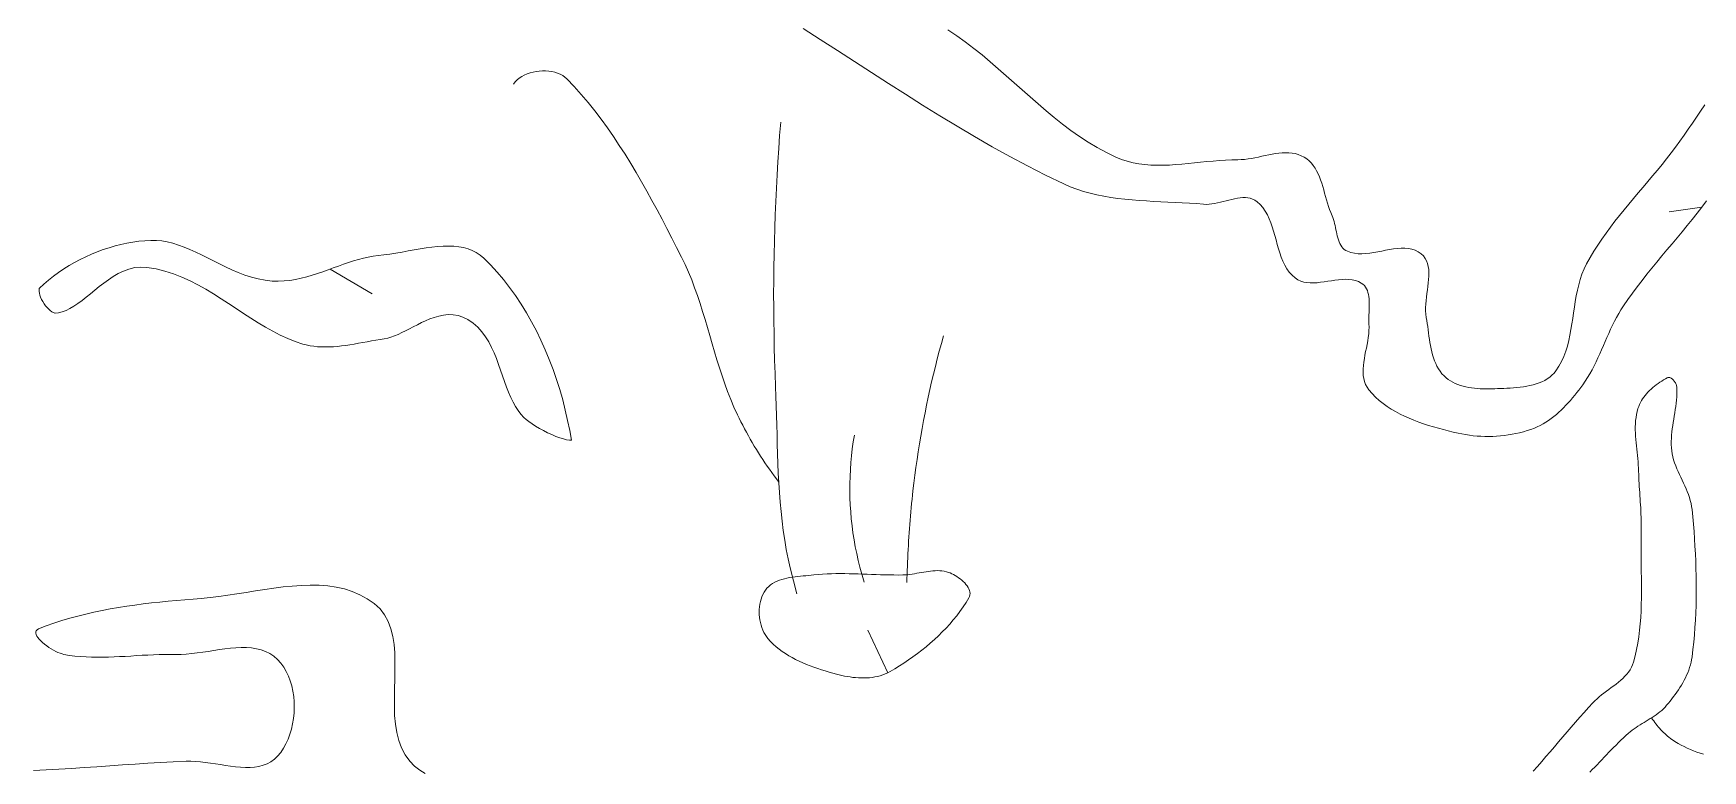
# Model space of a CAD drawing. Header units: inches. Extents: x -12 to 23, y -13.2 to 21.7.
# Drawn here: x -8.6 to -3.05, y -7.63 to -5.18 of the extents above; entities that cross this region are included whole.
import ezdxf

# ---------------------------------------------------------------- set-up
doc = ezdxf.new("R2010")
doc.units = ezdxf.units.IN
doc.header["$MEASUREMENT"] = 0
doc.layers.get('0').update_dxf_attribs({"lineweight": 0})

msp = doc.modelspace()

# ---------------------------------------------------------------- linework, layer by layer
at = {"color": 7, "linetype": 'Continuous', "lineweight": 0}
for p, q in [((-6.9764, -5.3203), (-6.9844, -5.3256)), ((-6.9678, -5.3156), (-6.9764, -5.3203)), ((-6.9585, -5.3116), (-6.9678, -5.3156)), ((-6.9488, -5.3082), (-6.9585, -5.3116)), ((-6.9388, -5.3055), (-6.9488, -5.3082)), ((-6.9285, -5.3035), (-6.9388, -5.3055)), ((-6.918, -5.3022), (-6.9285, -5.3035)), ((-6.9074, -5.3015), (-6.918, -5.3022)), ((-6.8969, -5.3016), (-6.9074, -5.3015)), ((-6.8865, -5.3023), (-6.8969, -5.3016)), ((-6.8764, -5.3038), (-6.8865, -5.3023)), ((-6.8665, -5.306), (-6.8764, -5.3038)), ((-6.8571, -5.309), (-6.8665, -5.306)), ((-6.8483, -5.3127), (-6.8571, -5.309)), ((-6.8401, -5.3171), (-6.8483, -5.3127)), ((-6.8326, -5.3223), (-6.8401, -5.3171)), ((-6.8259, -5.3283), (-6.8326, -5.3223)), ((-6.998, -5.3381), (-7.0034, -5.3452)), ((-6.9917, -5.3315), (-6.998, -5.3381)), ((-6.9844, -5.3256), (-6.9917, -5.3315)), ((-6.8018, -5.3539), (-6.8259, -5.3283)), ((-6.7784, -5.3802), (-6.8018, -5.3539)), ((-6.7558, -5.407), (-6.7784, -5.3802)), ((-6.7338, -5.4344), (-6.7558, -5.407)), ((-6.7125, -5.4624), (-6.7338, -5.4344)), ((-6.6918, -5.4908), (-6.7125, -5.4624)), ((-6.6716, -5.5198), (-6.6918, -5.4908)), ((-6.1159, -5.472), (-6.1193, -5.5159)), ((-6.652, -5.5491), (-6.6716, -5.5198)), ((-6.1193, -5.5159), (-6.1224, -5.5597)), ((-6.6329, -5.5788), (-6.652, -5.5491)), ((-6.6143, -5.6089), (-6.6329, -5.5788)), ((-6.1224, -5.5597), (-6.1253, -5.6036)), ((-6.5961, -5.6393), (-6.6143, -5.6089)), ((-6.5782, -5.6699), (-6.5961, -5.6393)), ((-6.1279, -5.6475), (-6.1302, -5.6915)), ((-6.1253, -5.6036), (-6.1279, -5.6475)), ((-6.5608, -5.7008), (-6.5782, -5.6699)), ((-6.5436, -5.7318), (-6.5608, -5.7008)), ((-6.1302, -5.6915), (-6.1323, -5.7354)), ((-6.5268, -5.7631), (-6.5436, -5.7318)), ((-6.5102, -5.7944), (-6.5268, -5.7631)), ((-6.1323, -5.7354), (-6.1341, -5.7794)), ((-6.4938, -5.8258), (-6.5102, -5.7944)), ((-6.1356, -5.8234), (-6.1368, -5.8673)), ((-6.1341, -5.7794), (-6.1356, -5.8234)), ((-6.4776, -5.8572), (-6.4938, -5.8258)), ((-6.4615, -5.8887), (-6.4776, -5.8572)), ((-6.1368, -5.8673), (-6.1378, -5.9113)), ((-6.4455, -5.9201), (-6.4615, -5.8887)), ((-6.4334, -5.945), (-6.4455, -5.9201)), ((-6.1378, -5.9113), (-6.1385, -5.9553)), ((-6.4221, -5.9704), (-6.4334, -5.945)), ((-6.4116, -5.996), (-6.4221, -5.9704)), ((-6.1385, -5.9553), (-6.139, -5.9993)), ((-6.4017, -6.022), (-6.4116, -5.996)), ((-6.3924, -6.0482), (-6.4017, -6.022)), ((-6.139, -5.9993), (-6.1392, -6.0433)), ((-6.1392, -6.0433), (-6.1391, -6.0873)), ((-6.3835, -6.0746), (-6.3924, -6.0482)), ((-6.3751, -6.1011), (-6.3835, -6.0746)), ((-6.1391, -6.0873), (-6.1387, -6.1313)), ((-6.3669, -6.1278), (-6.3751, -6.1011)), ((-6.359, -6.1546), (-6.3669, -6.1278)), ((-6.3512, -6.1814), (-6.359, -6.1546)), ((-6.1387, -6.1313), (-6.138, -6.1753)), ((-6.3434, -6.2083), (-6.3512, -6.1814)), ((-6.3355, -6.2351), (-6.3434, -6.2083)), ((-6.138, -6.1753), (-6.1371, -6.2193)), ((-5.5888, -6.2328), (-5.5819, -6.2074)), ((-5.5819, -6.2074), (-5.5749, -6.1821)), ((-6.3275, -6.2618), (-6.3355, -6.2351)), ((-6.3192, -6.2885), (-6.3275, -6.2618)), ((-6.1371, -6.2193), (-6.1359, -6.2633)), ((-6.1359, -6.2633), (-6.1345, -6.3072)), ((-5.6019, -6.2837), (-5.5955, -6.2582)), ((-5.5955, -6.2582), (-5.5888, -6.2328)), ((-6.3107, -6.315), (-6.3192, -6.2885)), ((-6.3017, -6.3413), (-6.3107, -6.315)), ((-6.1345, -6.3072), (-6.1328, -6.3512)), ((-5.6142, -6.3349), (-5.6082, -6.3093)), ((-5.6082, -6.3093), (-5.6019, -6.2837)), ((-6.2921, -6.3675), (-6.3017, -6.3413)), ((-6.282, -6.3933), (-6.2921, -6.3675)), ((-6.1328, -6.3512), (-6.1315, -6.3828)), ((-5.6256, -6.3863), (-5.62, -6.3605)), ((-5.62, -6.3605), (-5.6142, -6.3349)), ((-6.2712, -6.4189), (-6.282, -6.3933)), ((-6.2596, -6.4441), (-6.2712, -6.4189)), ((-6.1315, -6.3828), (-6.1305, -6.4146)), ((-6.1305, -6.4146), (-6.1296, -6.4465)), ((-5.6362, -6.4378), (-5.631, -6.412)), ((-5.631, -6.412), (-5.6256, -6.3863)), ((-6.2538, -6.4559), (-6.2596, -6.4441)), ((-6.248, -6.4677), (-6.2538, -6.4559)), ((-6.242, -6.4793), (-6.248, -6.4677)), ((-6.2359, -6.491), (-6.242, -6.4793)), ((-6.1296, -6.4465), (-6.1288, -6.4785)), ((-6.1288, -6.4785), (-6.128, -6.5105)), ((-5.646, -6.4896), (-5.6412, -6.4637)), ((-5.6412, -6.4637), (-5.6362, -6.4378)), ((-6.2296, -6.5025), (-6.2359, -6.491)), ((-6.2233, -6.514), (-6.2296, -6.5025)), ((-6.2168, -6.5255), (-6.2233, -6.514)), ((-6.2102, -6.5369), (-6.2168, -6.5255)), ((-6.2035, -6.5482), (-6.2102, -6.5369)), ((-6.128, -6.5105), (-6.1271, -6.5425)), ((-6.1271, -6.5425), (-6.1262, -6.5746)), ((-5.8778, -6.5574), (-5.8745, -6.5345)), ((-5.8745, -6.5345), (-5.8707, -6.5118)), ((-5.659, -6.5674), (-5.6548, -6.5414)), ((-5.6548, -6.5414), (-5.6505, -6.5155)), ((-5.6505, -6.5155), (-5.646, -6.4896)), ((-6.1967, -6.5594), (-6.2035, -6.5482)), ((-6.1897, -6.5706), (-6.1967, -6.5594)), ((-6.1827, -6.5818), (-6.1897, -6.5706)), ((-6.1755, -6.5928), (-6.1827, -6.5818)), ((-6.1682, -6.6038), (-6.1755, -6.5928)), ((-6.1262, -6.5746), (-6.125, -6.6067)), ((-5.8827, -6.6035), (-5.8805, -6.5804)), ((-5.8805, -6.5804), (-5.8778, -6.5574)), ((-5.6665, -6.6195), (-5.6629, -6.5934)), ((-5.6629, -6.5934), (-5.659, -6.5674)), ((-6.1608, -6.6147), (-6.1682, -6.6038)), ((-6.1533, -6.6255), (-6.1608, -6.6147)), ((-6.1457, -6.6363), (-6.1533, -6.6255)), ((-6.1379, -6.6469), (-6.1457, -6.6363)), ((-6.1301, -6.6575), (-6.1379, -6.6469)), ((-6.125, -6.6067), (-6.1237, -6.6387)), ((-6.1237, -6.6387), (-6.122, -6.6707)), ((-5.8861, -6.6734), (-5.8855, -6.65)), ((-5.8855, -6.65), (-5.8844, -6.6267)), ((-5.8844, -6.6267), (-5.8827, -6.6035)), ((-5.6733, -6.6716), (-5.67, -6.6455)), ((-5.67, -6.6455), (-5.6665, -6.6195)), ((-6.1222, -6.668), (-6.1301, -6.6575)), ((-6.122, -6.6707), (-6.12, -6.7026)), ((-6.12, -6.7026), (-6.1176, -6.7345)), ((-5.8862, -6.6967), (-5.8861, -6.6734)), ((-5.8857, -6.7201), (-5.8862, -6.6967)), ((-5.6778, -6.7116), (-5.6763, -6.6977)), ((-5.6763, -6.6977), (-5.6733, -6.6716)), ((-6.1176, -6.7345), (-6.1147, -6.7662)), ((-6.1147, -6.7662), (-6.1113, -6.7978)), ((-5.8847, -6.7435), (-5.8857, -6.7201)), ((-5.8832, -6.7669), (-5.8847, -6.7435)), ((-5.6833, -6.7671), (-5.682, -6.7532)), ((-5.682, -6.7532), (-5.6807, -6.7393)), ((-5.6807, -6.7393), (-5.6793, -6.7254)), ((-5.6793, -6.7254), (-5.6778, -6.7116)), ((-6.1113, -6.7978), (-6.1073, -6.8293)), ((-5.8812, -6.7903), (-5.8832, -6.7669)), ((-5.8786, -6.8136), (-5.8812, -6.7903)), ((-5.8756, -6.8368), (-5.8786, -6.8136)), ((-5.6879, -6.8226), (-5.6869, -6.8087)), ((-5.6869, -6.8087), (-5.6858, -6.7948)), ((-5.6858, -6.7948), (-5.6846, -6.7809)), ((-5.6846, -6.7809), (-5.6833, -6.7671)), ((-6.1073, -6.8293), (-6.1026, -6.8606)), ((-6.1026, -6.8606), (-6.0972, -6.8918)), ((-5.872, -6.86), (-5.8756, -6.8368)), ((-5.8679, -6.883), (-5.872, -6.86)), ((-5.6916, -6.8783), (-5.6908, -6.8644)), ((-5.6908, -6.8644), (-5.6899, -6.8505)), ((-5.6899, -6.8505), (-5.6889, -6.8365)), ((-5.6889, -6.8365), (-5.6879, -6.8226)), ((-6.0972, -6.8918), (-6.0911, -6.9227)), ((-6.0911, -6.9227), (-6.0841, -6.9535)), ((-5.8633, -6.9059), (-5.8679, -6.883)), ((-5.8581, -6.9287), (-5.8633, -6.9059)), ((-5.8525, -6.9513), (-5.8581, -6.9287)), ((-5.6944, -6.934), (-5.6938, -6.9201)), ((-5.6938, -6.9201), (-5.6931, -6.9062)), ((-5.6931, -6.9062), (-5.6924, -6.8922)), ((-5.6924, -6.8922), (-5.6916, -6.8783)), ((-6.0841, -6.9535), (-6.0618, -7.0398)), ((-5.8389, -7.001), (-5.8525, -6.9513)), ((-5.6966, -7.0015), (-5.6954, -6.9619)), ((-5.6954, -6.9619), (-5.6949, -6.948)), ((-5.6949, -6.948), (-5.6944, -6.934)), ((-3.2219, -7.4513), (-3.2186, -7.4566)), ((-3.2186, -7.4566), (-3.2151, -7.4617)), ((-3.2151, -7.4617), (-3.2115, -7.4668)), ((-3.2115, -7.4668), (-3.2078, -7.4718)), ((-3.2078, -7.4718), (-3.2039, -7.4767)), ((-3.2039, -7.4767), (-3.1999, -7.4815)), ((-3.1999, -7.4815), (-3.1959, -7.4862)), ((-3.1959, -7.4862), (-3.1917, -7.4909)), ((-3.1917, -7.4909), (-3.1874, -7.4954)), ((-3.1874, -7.4954), (-3.183, -7.4998)), ((-3.183, -7.4998), (-3.1785, -7.504)), ((-3.1785, -7.504), (-3.1739, -7.5082)), ((-3.1739, -7.5082), (-3.1692, -7.5123)), ((-3.1692, -7.5123), (-3.1644, -7.5162)), ((-3.1644, -7.5162), (-3.1595, -7.5199)), ((-3.1595, -7.5199), (-3.1546, -7.5236)), ((-3.1546, -7.5236), (-3.1496, -7.5271)), ((-3.1496, -7.5271), (-3.1445, -7.5304)), ((-3.1445, -7.5304), (-3.1393, -7.5336)), ((-3.1393, -7.5336), (-3.1341, -7.5367)), ((-3.1341, -7.5367), (-3.1241, -7.5421)), ((-3.1241, -7.5421), (-3.114, -7.5473)), ((-3.114, -7.5473), (-3.1036, -7.5522)), ((-3.1036, -7.5522), (-3.0932, -7.5568)), ((-3.0932, -7.5568), (-3.0826, -7.5612)), ((-3.0826, -7.5612), (-3.0718, -7.5653)), ((-3.0718, -7.5653), (-3.061, -7.5691)), ((-3.061, -7.5691), (-3.05, -7.5726))]:
    msp.add_line(p, q, dxfattribs=at)
at = {"color": 30, "linetype": 'Continuous', "lineweight": 0, "true_color": 0xff7e00}
for p, q in [((-3.055, -5.7541), (-3.1634, -5.7702)), ((-7.6125, -5.9603), (-7.4736, -6.0422)), ((-5.7602, -7.3021), (-5.8266, -7.1601))]:
    msp.add_line(p, q, dxfattribs=at)
at = {"color": 7, "linetype": 'Continuous', "lineweight": 0, "flags": 128}
for points in [[(-3.0393, -5.7332), (-3.055, -5.7541), (-3.071, -5.7749), (-3.0872, -5.7954), (-3.1037, -5.8158), (-3.1204, -5.8361), (-3.1372, -5.8563), (-3.154, -5.8764), (-3.1709, -5.8966), (-3.1878, -5.9167), (-3.2045, -5.9369), (-3.2212, -5.9572), (-3.2377, -5.9776), (-3.2539, -5.9982), (-3.2699, -6.019), (-3.2856, -6.04), (-3.3009, -6.0612), (-3.3158, -6.0828), (-3.3238, -6.0951), (-3.3314, -6.1078), (-3.3386, -6.1206), (-3.3454, -6.1337), (-3.352, -6.1469), (-3.3583, -6.1603), (-3.3645, -6.1738), (-3.3705, -6.1873), (-3.3764, -6.2009), (-3.3823, -6.2146), (-3.3883, -6.2282), (-3.3943, -6.2417), (-3.4004, -6.2552), (-3.4067, -6.2686), (-3.4132, -6.2818), (-3.42, -6.2949), (-3.4272, -6.3078), (-3.4347, -6.3204), (-3.4426, -6.3327), (-3.451, -6.3448), (-3.4575, -6.3535), (-3.464, -6.3622), (-3.4707, -6.3709), (-3.4776, -6.3796), (-3.4846, -6.3881), (-3.4917, -6.3965), (-3.4991, -6.4049), (-3.5066, -6.413), (-3.5142, -6.421), (-3.5221, -6.4287), (-3.5301, -6.4362), (-3.5384, -6.4434), (-3.5468, -6.4504), (-3.5554, -6.457), (-3.5642, -6.4633), (-3.5733, -6.4692), (-3.5825, -6.4747), (-3.592, -6.4798), (-3.6017, -6.4844), (-3.6116, -6.4885), (-3.6236, -6.4929), (-3.6357, -6.497), (-3.648, -6.5006), (-3.6604, -6.5039), (-3.673, -6.5068), (-3.6857, -6.5093), (-3.6984, -6.5114), (-3.7113, -6.5132), (-3.7242, -6.5146), (-3.7371, -6.5156), (-3.7501, -6.5163), (-3.7631, -6.5165), (-3.776, -6.5164), (-3.789, -6.516), (-3.8019, -6.5151), (-3.8148, -6.5139), (-3.8275, -6.5124), (-3.8402, -6.5104), (-3.8528, -6.5081), (-3.8652, -6.5054), (-3.8814, -6.5017), (-3.8976, -6.4977), (-3.914, -6.4936), (-3.9304, -6.4892), (-3.9468, -6.4845), (-3.9632, -6.4796), (-3.9795, -6.4743), (-3.9956, -6.4687), (-4.0116, -6.4627), (-4.0273, -6.4562), (-4.0427, -6.4493), (-4.0578, -6.4419), (-4.0726, -6.434), (-4.0869, -6.4256), (-4.1007, -6.4166), (-4.114, -6.407), (-4.1268, -6.3967), (-4.1389, -6.3857), (-4.1503, -6.3741), (-4.1611, -6.3617), (-4.1673, -6.353), (-4.1722, -6.3437), (-4.1758, -6.3341), (-4.1784, -6.3241), (-4.1799, -6.3137), (-4.1805, -6.303), (-4.1804, -6.2921), (-4.1796, -6.2809), (-4.1782, -6.2695), (-4.1765, -6.2579), (-4.1744, -6.2463), (-4.1722, -6.2345), (-4.1698, -6.2227), (-4.1675, -6.2109), (-4.1654, -6.1991), (-4.1635, -6.1874), (-4.1621, -6.1758), (-4.1611, -6.1643), (-4.1607, -6.153), (-4.1611, -6.1419), (-4.1614, -6.1349), (-4.1615, -6.1277), (-4.1615, -6.1202), (-4.1612, -6.1126), (-4.161, -6.1049), (-4.1606, -6.0971), (-4.1604, -6.0893), (-4.1602, -6.0815), (-4.1602, -6.0738), (-4.1604, -6.0662), (-4.1608, -6.0588), (-4.1616, -6.0516), (-4.1628, -6.0446), (-4.1644, -6.0379), (-4.1665, -6.0316), (-4.1692, -6.0257), (-4.1724, -6.0202), (-4.1764, -6.0151), (-4.181, -6.0106), (-4.1865, -6.0067), (-4.1961, -6.0017), (-4.2062, -5.998), (-4.2168, -5.9957), (-4.2277, -5.9944), (-4.239, -5.9941), (-4.2505, -5.9945), (-4.2622, -5.9955), (-4.2741, -5.997), (-4.2861, -5.9988), (-4.298, -6.0007), (-4.31, -6.0025), (-4.3218, -6.0041), (-4.3335, -6.0054), (-4.345, -6.0061), (-4.3562, -6.0061), (-4.3671, -6.0052), (-4.3776, -6.0033), (-4.3877, -6.0002), (-4.3972, -5.9958), (-4.4062, -5.9898), (-4.4167, -5.9805), (-4.4259, -5.9702), (-4.4339, -5.9589), (-4.441, -5.9468), (-4.4471, -5.934), (-4.4526, -5.9206), (-4.4574, -5.9067), (-4.4619, -5.8925), (-4.466, -5.878), (-4.47, -5.8634), (-4.4739, -5.8488), (-4.4781, -5.8343), (-4.4825, -5.8201), (-4.4873, -5.8061), (-4.4926, -5.7927), (-4.4987, -5.7798), (-4.5057, -5.7675), (-4.5136, -5.7561), (-4.5227, -5.7457), (-4.533, -5.7362), (-4.5401, -5.7313), (-4.5476, -5.7276), (-4.5554, -5.7249), (-4.5635, -5.7233), (-4.5719, -5.7226), (-4.5806, -5.7227), (-4.5894, -5.7234), (-4.5985, -5.7247), (-4.6076, -5.7264), (-4.617, -5.7285), (-4.6264, -5.7309), (-4.6359, -5.7333), (-4.6454, -5.7358), (-4.6549, -5.7382), (-4.6644, -5.7404), (-4.6739, -5.7423), (-4.6832, -5.7438), (-4.6925, -5.7447), (-4.7016, -5.7451), (-4.7105, -5.7447), (-4.734, -5.7427), (-4.7576, -5.7411), (-4.7813, -5.7397), (-4.8052, -5.7385), (-4.829, -5.7374), (-4.8529, -5.7362), (-4.8768, -5.7351), (-4.9007, -5.7337), (-4.9245, -5.7322), (-4.9483, -5.7303), (-4.9719, -5.7281), (-4.9954, -5.7253), (-5.0188, -5.7221), (-5.0419, -5.7182), (-5.0649, -5.7135), (-5.0876, -5.7081), (-5.11, -5.7019), (-5.1322, -5.6946), (-5.154, -5.6864), (-5.1755, -5.677), (-5.236, -5.6479), (-5.2958, -5.6175), (-5.355, -5.586), (-5.4137, -5.5535), (-5.4719, -5.52), (-5.5297, -5.4858), (-5.5871, -5.4508), (-5.6442, -5.4153), (-5.7011, -5.3794), (-5.7578, -5.3431), (-5.8144, -5.3067), (-5.8709, -5.2701), (-5.9275, -5.2335), (-5.9842, -5.1971), (-6.0409, -5.161)], [(-5.5601, -5.1656), (-5.5309, -5.185), (-5.5024, -5.2053), (-5.4744, -5.2266), (-5.4469, -5.2486), (-5.4198, -5.2711), (-5.393, -5.2942), (-5.3665, -5.3175), (-5.34, -5.3411), (-5.3136, -5.3647), (-5.2872, -5.3882), (-5.2606, -5.4115), (-5.2339, -5.4344), (-5.2068, -5.4569), (-5.1794, -5.4787), (-5.1515, -5.4997), (-5.1231, -5.5198), (-5.094, -5.5388), (-5.0642, -5.5567), (-5.0336, -5.5732), (-5.0022, -5.5883), (-4.9835, -5.5958), (-4.9645, -5.6019), (-4.9451, -5.6067), (-4.9255, -5.6104), (-4.9057, -5.6129), (-4.8856, -5.6145), (-4.8654, -5.6152), (-4.845, -5.6151), (-4.8244, -5.6144), (-4.8037, -5.6132), (-4.783, -5.6116), (-4.7621, -5.6097), (-4.7413, -5.6075), (-4.7204, -5.6053), (-4.6995, -5.6032), (-4.6787, -5.6012), (-4.658, -5.5994), (-4.6373, -5.598), (-4.6168, -5.5971), (-4.5964, -5.5967), (-4.5854, -5.5964), (-4.5742, -5.5955), (-4.5629, -5.5941), (-4.5515, -5.5922), (-4.54, -5.5901), (-4.5285, -5.5878), (-4.517, -5.5854), (-4.5055, -5.583), (-4.4941, -5.5806), (-4.4827, -5.5784), (-4.4713, -5.5766), (-4.4601, -5.5751), (-4.449, -5.574), (-4.4381, -5.5736), (-4.4273, -5.5738), (-4.4167, -5.5748), (-4.4063, -5.5766), (-4.3961, -5.5794), (-4.3863, -5.5833), (-4.3766, -5.5883), (-4.3678, -5.5942), (-4.3599, -5.6009), (-4.3526, -5.6083), (-4.3461, -5.6163), (-4.3403, -5.625), (-4.335, -5.6341), (-4.3302, -5.6437), (-4.3259, -5.6538), (-4.3219, -5.6641), (-4.3182, -5.6748), (-4.3148, -5.6856), (-4.3116, -5.6966), (-4.3084, -5.7077), (-4.3053, -5.7189), (-4.3022, -5.7299), (-4.2989, -5.7409), (-4.2955, -5.7518), (-4.2919, -5.7624), (-4.288, -5.7727), (-4.2837, -5.7827), (-4.2812, -5.7887), (-4.279, -5.795), (-4.277, -5.8016), (-4.2753, -5.8084), (-4.2737, -5.8153), (-4.2723, -5.8223), (-4.2708, -5.8293), (-4.2694, -5.8363), (-4.268, -5.8433), (-4.2664, -5.8501), (-4.2646, -5.8568), (-4.2627, -5.8633), (-4.2605, -5.8695), (-4.2579, -5.8754), (-4.255, -5.8809), (-4.2516, -5.886), (-4.2478, -5.8906), (-4.2435, -5.8947), (-4.2385, -5.8982), (-4.2329, -5.901), (-4.2214, -5.9051), (-4.2095, -5.9077), (-4.1972, -5.909), (-4.1846, -5.9092), (-4.1717, -5.9086), (-4.1587, -5.9071), (-4.1455, -5.9052), (-4.1322, -5.9028), (-4.1189, -5.9002), (-4.1057, -5.8976), (-4.0925, -5.8952), (-4.0795, -5.8931), (-4.0667, -5.8915), (-4.0542, -5.8906), (-4.042, -5.8905), (-4.0301, -5.8915), (-4.0188, -5.8937), (-4.0079, -5.8974), (-3.9975, -5.9025), (-3.9878, -5.9095), (-3.9804, -5.9167), (-3.9745, -5.9246), (-3.9699, -5.9331), (-3.9665, -5.9422), (-3.9642, -5.9519), (-3.9627, -5.962), (-3.9621, -5.9726), (-3.9622, -5.9835), (-3.9629, -5.9947), (-3.9639, -6.0061), (-3.9653, -6.0178), (-3.9669, -6.0295), (-3.9685, -6.0413), (-3.9701, -6.0531), (-3.9714, -6.0649), (-3.9725, -6.0765), (-3.9731, -6.088), (-3.9731, -6.0992), (-3.9724, -6.1102), (-3.9709, -6.1208), (-3.9691, -6.1309), (-3.9675, -6.1411), (-3.966, -6.1515), (-3.9646, -6.162), (-3.9631, -6.1725), (-3.9617, -6.1831), (-3.9601, -6.1937), (-3.9585, -6.2042), (-3.9566, -6.2147), (-3.9546, -6.225), (-3.9523, -6.2352), (-3.9497, -6.2453), (-3.9467, -6.2551), (-3.9433, -6.2647), (-3.9394, -6.274), (-3.9351, -6.283), (-3.9302, -6.2917), (-3.9247, -6.2999), (-3.9186, -6.3078), (-3.9117, -6.3152), (-3.9051, -6.3214), (-3.898, -6.3269), (-3.8905, -6.3319), (-3.8826, -6.3364), (-3.8744, -6.3404), (-3.8659, -6.3439), (-3.8572, -6.3469), (-3.8482, -6.3495), (-3.839, -6.3517), (-3.8296, -6.3535), (-3.8201, -6.355), (-3.8106, -6.3562), (-3.8009, -6.3571), (-3.7912, -6.3577), (-3.7815, -6.3581), (-3.7719, -6.3583), (-3.7623, -6.3583), (-3.7528, -6.3581), (-3.7434, -6.3579), (-3.7342, -6.3575), (-3.7239, -6.357), (-3.7134, -6.3566), (-3.7027, -6.3561), (-3.6918, -6.3555), (-3.6808, -6.3547), (-3.6698, -6.3538), (-3.6588, -6.3526), (-3.6479, -6.3512), (-3.6371, -6.3495), (-3.6264, -6.3474), (-3.6159, -6.345), (-3.6058, -6.3421), (-3.5959, -6.3387), (-3.5864, -6.3348), (-3.5773, -6.3304), (-3.5686, -6.3254), (-3.5605, -6.3197), (-3.553, -6.3133), (-3.5461, -6.3062), (-3.5398, -6.2983), (-3.5298, -6.283), (-3.5211, -6.267), (-3.5137, -6.2504), (-3.5073, -6.2334), (-3.5019, -6.2159), (-3.4973, -6.198), (-3.4933, -6.1798), (-3.4899, -6.1614), (-3.4868, -6.1427), (-3.484, -6.124), (-3.4813, -6.1051), (-3.4785, -6.0863), (-3.4756, -6.0676), (-3.4723, -6.0489), (-3.4686, -6.0305), (-3.4643, -6.0123), (-3.4593, -5.9944), (-3.4534, -5.9769), (-3.4464, -5.9599), (-3.4384, -5.9433), (-3.4265, -5.922), (-3.414, -5.9011), (-3.401, -5.8805), (-3.3874, -5.8603), (-3.3733, -5.8404), (-3.3588, -5.8208), (-3.3439, -5.8014), (-3.3288, -5.7822), (-3.3133, -5.7632), (-3.2977, -5.7443), (-3.2819, -5.7255), (-3.2661, -5.7068), (-3.2502, -5.688), (-3.2343, -5.6693), (-3.2185, -5.6505), (-3.2028, -5.6316), (-3.1873, -5.6126), (-3.1721, -5.5934), (-3.1571, -5.5741), (-3.1425, -5.5545), (-3.1283, -5.5348), (-3.1142, -5.515), (-3.1003, -5.4951), (-3.0865, -5.4752), (-3.0728, -5.4551), (-3.0591, -5.435), (-3.0455, -5.4149)], [(-3.6155, -7.6291), (-3.6012, -7.613), (-3.587, -7.5968), (-3.5729, -7.5805), (-3.5588, -7.5641), (-3.5448, -7.5477), (-3.5308, -7.5313), (-3.5169, -7.5148), (-3.5028, -7.4984), (-3.4888, -7.4821), (-3.4747, -7.4657), (-3.4605, -7.4495), (-3.4462, -7.4334), (-3.4318, -7.4173), (-3.4172, -7.4014), (-3.4105, -7.3946), (-3.4034, -7.388), (-3.3959, -7.3815), (-3.3882, -7.3753), (-3.3803, -7.3692), (-3.3722, -7.3632), (-3.3641, -7.3572), (-3.3559, -7.3513), (-3.3478, -7.3453), (-3.3399, -7.3393), (-3.3321, -7.3331), (-3.3246, -7.3268), (-3.3175, -7.3203), (-3.3107, -7.3136), (-3.3044, -7.3066), (-3.2986, -7.2993), (-3.2934, -7.2917), (-3.2888, -7.2836), (-3.285, -7.2752), (-3.282, -7.2662), (-3.2765, -7.2454), (-3.2718, -7.2244), (-3.2679, -7.2032), (-3.2646, -7.182), (-3.262, -7.1607), (-3.2599, -7.1392), (-3.2583, -7.1177), (-3.2572, -7.0961), (-3.2564, -7.0744), (-3.256, -7.0527), (-3.2558, -7.0309), (-3.2559, -7.0091), (-3.2561, -6.9873), (-3.2564, -6.9655), (-3.2567, -6.9437), (-3.257, -6.9219), (-3.2572, -6.9001), (-3.2572, -6.8784), (-3.257, -6.8567), (-3.2566, -6.8351), (-3.2564, -6.8249), (-3.2564, -6.8148), (-3.2564, -6.8047), (-3.2566, -6.7945), (-3.2569, -6.7844), (-3.2573, -6.7742), (-3.2578, -6.7641), (-3.2583, -6.7539), (-3.2589, -6.7438), (-3.2595, -6.7337), (-3.2602, -6.7235), (-3.2608, -6.7134), (-3.2615, -6.7032), (-3.2621, -6.6931), (-3.2628, -6.683), (-3.2634, -6.6728), (-3.2639, -6.6627), (-3.2644, -6.6525), (-3.2648, -6.6424), (-3.2651, -6.6322), (-3.2655, -6.6217), (-3.2661, -6.6112), (-3.267, -6.6007), (-3.2679, -6.5901), (-3.269, -6.5795), (-3.2702, -6.5689), (-3.2713, -6.5583), (-3.2725, -6.5477), (-3.2735, -6.5371), (-3.2745, -6.5265), (-3.2752, -6.5159), (-3.2758, -6.5054), (-3.2761, -6.4949), (-3.2761, -6.4844), (-3.2757, -6.474), (-3.275, -6.4637), (-3.2738, -6.4534), (-3.2721, -6.4432), (-3.2699, -6.4331), (-3.2672, -6.423), (-3.2649, -6.4164), (-3.2622, -6.4099), (-3.2592, -6.4036), (-3.2558, -6.3974), (-3.252, -6.3914), (-3.2479, -6.3856), (-3.2436, -6.3799), (-3.2389, -6.3744), (-3.234, -6.369), (-3.2289, -6.3639), (-3.2236, -6.3588), (-3.218, -6.354), (-3.2124, -6.3493), (-3.2065, -6.3448), (-3.2006, -6.3405), (-3.1946, -6.3364), (-3.1885, -6.3324), (-3.1823, -6.3286), (-3.1762, -6.325), (-3.17, -6.3216), (-3.168, -6.3207), (-3.1659, -6.3203), (-3.1638, -6.3203), (-3.1617, -6.3207), (-3.1596, -6.3214), (-3.1575, -6.3225), (-3.1554, -6.3238), (-3.1534, -6.3254), (-3.1514, -6.3272), (-3.1495, -6.3292), (-3.1477, -6.3313), (-3.146, -6.3336), (-3.1445, -6.336), (-3.143, -6.3385), (-3.1418, -6.341), (-3.1407, -6.3436), (-3.1397, -6.3461), (-3.139, -6.3486), (-3.1385, -6.351), (-3.1383, -6.3533), (-3.1383, -6.3533), (-3.1383, -6.3533), (-3.1383, -6.3533), (-3.1383, -6.3533), (-3.1379, -6.3639), (-3.1379, -6.3744), (-3.1384, -6.385), (-3.1392, -6.3956), (-3.1403, -6.4062), (-3.1417, -6.4168), (-3.1432, -6.4274), (-3.1449, -6.4379), (-3.1466, -6.4485), (-3.1484, -6.4591), (-3.1501, -6.4697), (-3.1518, -6.4802), (-3.1533, -6.4908), (-3.1546, -6.5014), (-3.1556, -6.5119), (-3.1564, -6.5225), (-3.1568, -6.533), (-3.1567, -6.5435), (-3.1562, -6.5541), (-3.1552, -6.5646), (-3.1536, -6.5747), (-3.1514, -6.5847), (-3.1487, -6.5946), (-3.1455, -6.6044), (-3.142, -6.6141), (-3.1381, -6.6237), (-3.134, -6.6333), (-3.1296, -6.6428), (-3.1252, -6.6523), (-3.1207, -6.6617), (-3.1162, -6.6712), (-3.1118, -6.6807), (-3.1076, -6.6902), (-3.1035, -6.6998), (-3.0998, -6.7094), (-3.0964, -6.7191), (-3.0934, -6.7289), (-3.0909, -6.7388), (-3.0889, -6.7489), (-3.0876, -6.759), (-3.0852, -6.7834), (-3.0831, -6.8079), (-3.0811, -6.8324), (-3.0794, -6.8569), (-3.0778, -6.8814), (-3.0765, -6.906), (-3.0754, -6.9306), (-3.0746, -6.9552), (-3.074, -6.9798), (-3.0736, -7.0044), (-3.0736, -7.029), (-3.0738, -7.0535), (-3.0744, -7.0781), (-3.0752, -7.1027), (-3.0764, -7.1272), (-3.0779, -7.1517), (-3.0798, -7.1762), (-3.082, -7.2006), (-3.0846, -7.225), (-3.0876, -7.2493), (-3.089, -7.2583), (-3.0908, -7.2671), (-3.093, -7.2759), (-3.0956, -7.2846), (-3.0986, -7.2932), (-3.1019, -7.3017), (-3.1056, -7.3101), (-3.1095, -7.3184), (-3.1137, -7.3266), (-3.1182, -7.3347), (-3.1229, -7.3427), (-3.1278, -7.3506), (-3.133, -7.3584), (-3.1382, -7.3661), (-3.1436, -7.3736), (-3.1492, -7.3811), (-3.1548, -7.3885), (-3.1605, -7.3957), (-3.1663, -7.4029), (-3.1721, -7.4099), (-3.1773, -7.4158), (-3.1827, -7.4214), (-3.1884, -7.4267), (-3.1944, -7.4317), (-3.2005, -7.4365), (-3.2068, -7.4412), (-3.2133, -7.4457), (-3.2199, -7.45), (-3.2266, -7.4543), (-3.2333, -7.4585), (-3.2401, -7.4626), (-3.2469, -7.4668), (-3.2537, -7.4709), (-3.2605, -7.4751), (-3.2672, -7.4794), (-3.2738, -7.4838), (-3.2803, -7.4883), (-3.2867, -7.4929), (-3.2929, -7.4978), (-3.2989, -7.5029), (-3.3073, -7.5105), (-3.3157, -7.5182), (-3.3239, -7.526), (-3.3321, -7.5339), (-3.3401, -7.5419), (-3.3481, -7.5499), (-3.3561, -7.558), (-3.364, -7.5662), (-3.3719, -7.5744), (-3.3797, -7.5826), (-3.3875, -7.5909), (-3.3954, -7.5991), (-3.4032, -7.6073), (-3.4111, -7.6155), (-3.419, -7.6237), (-3.427, -7.6318)]]:
    msp.add_lwpolyline(points, dxfattribs=at)
at = {"color": 7, "linetype": 'Continuous', "lineweight": 0}
msp.add_lwpolyline([(-8.5803, -6.0306), (-8.5801, -6.035), (-8.5791, -6.0406), (-8.5774, -6.0469), (-8.5748, -6.0538), (-8.5716, -6.0609), (-8.5677, -6.0681), (-8.5633, -6.0752), (-8.5584, -6.0819), (-8.5533, -6.088), (-8.548, -6.0935), (-8.5429, -6.0981), (-8.538, -6.1018), (-8.5337, -6.1043), (-8.5303, -6.1057), (-8.5282, -6.1063), (-8.5267, -6.1064), (-8.5152, -6.1051), (-8.5029, -6.102), (-8.4904, -6.0974), (-8.4775, -6.0911), (-8.4644, -6.0834), (-8.4509, -6.0745), (-8.4372, -6.0645), (-8.4234, -6.0537), (-8.4092, -6.0422), (-8.3949, -6.0305), (-8.3802, -6.0186), (-8.3653, -6.0069), (-8.3498, -5.9956), (-8.3339, -5.985), (-8.3172, -5.9753), (-8.2998, -5.9669), (-8.2815, -5.9602), (-8.2621, -5.9555), (-8.2419, -5.9535), (-8.2215, -5.9545), (-8.191, -5.9596), (-8.1618, -5.9668), (-8.1333, -5.976), (-8.1056, -5.9869), (-8.0785, -5.9993), (-8.052, -6.0129), (-8.0259, -6.0275), (-8.0003, -6.0428), (-7.975, -6.0587), (-7.9501, -6.0748), (-7.9253, -6.0911), (-7.9007, -6.1073), (-7.8762, -6.1232), (-7.8518, -6.1386), (-7.8274, -6.1532), (-7.803, -6.167), (-7.7785, -6.1796), (-7.7539, -6.191), (-7.7292, -6.2009), (-7.7042, -6.2092), (-7.6921, -6.2124), (-7.6798, -6.215), (-7.6673, -6.2169), (-7.6546, -6.2182), (-7.6417, -6.2189), (-7.6287, -6.2191), (-7.6155, -6.2189), (-7.6021, -6.2181), (-7.5885, -6.217), (-7.5748, -6.2155), (-7.561, -6.2137), (-7.547, -6.2116), (-7.5329, -6.2093), (-7.5187, -6.2068), (-7.5045, -6.2043), (-7.4901, -6.2016), (-7.4757, -6.1989), (-7.4612, -6.1963), (-7.4467, -6.1938), (-7.4329, -6.1915), (-7.4216, -6.1893), (-7.4107, -6.1861), (-7.3992, -6.182), (-7.3873, -6.1771), (-7.3751, -6.1714), (-7.3625, -6.1652), (-7.3496, -6.1586), (-7.3365, -6.1518), (-7.3231, -6.145), (-7.3095, -6.1382), (-7.2956, -6.1318), (-7.2814, -6.1259), (-7.2669, -6.1207), (-7.252, -6.1164), (-7.2366, -6.1133), (-7.2208, -6.1117), (-7.2045, -6.1121), (-7.188, -6.1147), (-7.1716, -6.1198), (-7.1558, -6.1275), (-7.138, -6.1395), (-7.1223, -6.1533), (-7.1086, -6.1687), (-7.0965, -6.1851), (-7.0859, -6.2025), (-7.0764, -6.2205), (-7.068, -6.239), (-7.0603, -6.2579), (-7.0531, -6.277), (-7.0464, -6.2961), (-7.0398, -6.3151), (-7.0333, -6.3338), (-7.0267, -6.3521), (-7.0199, -6.3697), (-7.0128, -6.3865), (-7.0052, -6.4024), (-6.9972, -6.4171), (-6.9885, -6.4306), (-6.9793, -6.4426), (-6.9691, -6.4534), (-6.9618, -6.4598), (-6.9526, -6.467), (-6.9419, -6.4746), (-6.9301, -6.4823), (-6.9174, -6.4899), (-6.9041, -6.4972), (-6.8905, -6.5042), (-6.8768, -6.5105), (-6.8633, -6.5162), (-6.8502, -6.521), (-6.838, -6.5247), (-6.827, -6.5274), (-6.8177, -6.5289), (-6.8114, -6.5292), (-6.8169, -6.4972), (-6.8237, -6.463), (-6.8315, -6.4288), (-6.8402, -6.3948), (-6.8499, -6.3609), (-6.8605, -6.3273), (-6.8721, -6.294), (-6.8846, -6.2611), (-6.898, -6.2287), (-6.9123, -6.1969), (-6.9274, -6.1656), (-6.9435, -6.1351), (-6.9605, -6.1053), (-6.9783, -6.0763), (-6.997, -6.0483), (-7.0165, -6.0212), (-7.0368, -5.9951), (-7.0579, -5.9701), (-7.0799, -5.9463), (-7.1023, -5.9241), (-7.1147, -5.9136), (-7.1274, -5.9052), (-7.1407, -5.8984), (-7.1548, -5.893), (-7.1697, -5.8889), (-7.1854, -5.886), (-7.202, -5.8843), (-7.2192, -5.8837), (-7.2372, -5.884), (-7.2557, -5.8853), (-7.2747, -5.8872), (-7.2941, -5.8898), (-7.3138, -5.8928), (-7.3337, -5.8962), (-7.3538, -5.8998), (-7.374, -5.9035), (-7.3942, -5.907), (-7.4144, -5.9102), (-7.4345, -5.9131), (-7.4537, -5.9152), (-7.4703, -5.9172), (-7.4863, -5.9201), (-7.5024, -5.9237), (-7.5187, -5.928), (-7.5352, -5.9329), (-7.5517, -5.9384), (-7.5685, -5.9442), (-7.5854, -5.9503), (-7.6025, -5.9566), (-7.6197, -5.9629), (-7.6372, -5.9692), (-7.6548, -5.9752), (-7.6727, -5.9809), (-7.6908, -5.9862), (-7.7092, -5.9908), (-7.7279, -5.9947), (-7.7469, -5.9978), (-7.7661, -5.9997), (-7.7857, -6.0005), (-7.8057, -5.9999), (-7.8292, -5.9973), (-7.8522, -5.9929), (-7.8747, -5.987), (-7.8967, -5.9799), (-7.9183, -5.9717), (-7.9394, -5.9627), (-7.9602, -5.9532), (-7.9806, -5.9433), (-8.0007, -5.9332), (-8.0206, -5.9232), (-8.0403, -5.9134), (-8.0597, -5.904), (-8.0789, -5.8953), (-8.098, -5.8873), (-8.1168, -5.8803), (-8.1354, -5.8744), (-8.1539, -5.8697), (-8.1722, -5.8665), (-8.1903, -5.8648), (-8.2089, -5.8647), (-8.2283, -5.8659), (-8.2481, -5.8679), (-8.268, -5.8706), (-8.288, -5.8742), (-8.3079, -5.8784), (-8.3277, -5.8834), (-8.3474, -5.8892), (-8.367, -5.8956), (-8.3865, -5.9028), (-8.4057, -5.9106), (-8.4247, -5.9191), (-8.4435, -5.9284), (-8.4619, -5.9382), (-8.48, -5.9488), (-8.4977, -5.9599), (-8.515, -5.9718), (-8.5319, -5.9842), (-8.5482, -5.9972), (-8.5641, -6.0108), (-8.5783, -6.024), (-8.5793, -6.0252), (-8.5796, -6.0257), (-8.58, -6.0274), (-8.5803, -6.0306)], close=True, dxfattribs=at)
at = {"color": 7, "linetype": 'Continuous', "lineweight": 0, "flags": 128}
msp.add_lwpolyline([(-5.4903, -7.0528), (-5.4997, -7.0681), (-5.5096, -7.083), (-5.5201, -7.0977), (-5.531, -7.1121), (-5.5423, -7.1261), (-5.5542, -7.1399), (-5.5664, -7.1533), (-5.579, -7.1663), (-5.592, -7.1791), (-5.6053, -7.1916), (-5.6189, -7.2037), (-5.6329, -7.2155), (-5.6471, -7.2269), (-5.6616, -7.2381), (-5.6763, -7.2489), (-5.6912, -7.2593), (-5.7063, -7.2695), (-5.7215, -7.2793), (-5.7369, -7.2888), (-5.7524, -7.2979), (-5.7602, -7.3021), (-5.7683, -7.3057), (-5.7766, -7.3089), (-5.7851, -7.3116), (-5.7937, -7.3139), (-5.8025, -7.3157), (-5.8115, -7.3171), (-5.8206, -7.3181), (-5.8297, -7.3188), (-5.8389, -7.319), (-5.8482, -7.319), (-5.8575, -7.3186), (-5.8668, -7.3179), (-5.876, -7.317), (-5.8853, -7.3157), (-5.8944, -7.3143), (-5.9035, -7.3126), (-5.9124, -7.3107), (-5.9212, -7.3086), (-5.9299, -7.3064), (-5.9424, -7.3029), (-5.9549, -7.2994), (-5.9675, -7.2956), (-5.9801, -7.2917), (-5.9927, -7.2876), (-6.0052, -7.2833), (-6.0176, -7.2787), (-6.03, -7.2738), (-6.0422, -7.2687), (-6.0542, -7.2633), (-6.0661, -7.2575), (-6.0777, -7.2514), (-6.089, -7.245), (-6.1, -7.2382), (-6.1107, -7.2309), (-6.121, -7.2233), (-6.131, -7.2152), (-6.1405, -7.2066), (-6.1496, -7.1976), (-6.1581, -7.188), (-6.1631, -7.1816), (-6.1676, -7.1748), (-6.1717, -7.1675), (-6.1753, -7.1598), (-6.1785, -7.1518), (-6.1812, -7.1435), (-6.1834, -7.135), (-6.1851, -7.1263), (-6.1864, -7.1176), (-6.1871, -7.1087), (-6.1874, -7.0998), (-6.1871, -7.091), (-6.1864, -7.0822), (-6.1851, -7.0736), (-6.1834, -7.0651), (-6.1811, -7.0569), (-6.1782, -7.049), (-6.1749, -7.0414), (-6.171, -7.0342), (-6.1666, -7.0274), (-6.1614, -7.0209), (-6.1556, -7.0151), (-6.1494, -7.0099), (-6.1426, -7.0052), (-6.1355, -7.0011), (-6.128, -6.9975), (-6.1201, -6.9944), (-6.1119, -6.9917), (-6.1035, -6.9893), (-6.0949, -6.9873), (-6.0861, -6.9856), (-6.0772, -6.9841), (-6.0681, -6.9828), (-6.0591, -6.9818), (-6.05, -6.9808), (-6.041, -6.98), (-6.032, -6.9792), (-6.0231, -6.9784), (-6.0145, -6.9776), (-6.006, -6.9767), (-5.9913, -6.9752), (-5.9765, -6.9741), (-5.9618, -6.9733), (-5.947, -6.9727), (-5.9323, -6.9724), (-5.9175, -6.9722), (-5.9027, -6.9723), (-5.8879, -6.9725), (-5.8731, -6.9729), (-5.8583, -6.9733), (-5.8434, -6.9738), (-5.8286, -6.9744), (-5.8138, -6.9749), (-5.799, -6.9754), (-5.7842, -6.9759), (-5.7693, -6.9764), (-5.7545, -6.9767), (-5.7397, -6.9768), (-5.7249, -6.9769), (-5.7101, -6.9767), (-5.7025, -6.9764), (-5.6948, -6.9758), (-5.6871, -6.9749), (-5.6794, -6.9738), (-5.6717, -6.9726), (-5.6639, -6.9713), (-5.6562, -6.9699), (-5.6484, -6.9685), (-5.6407, -6.9671), (-5.633, -6.9659), (-5.6253, -6.9647), (-5.6176, -6.9638), (-5.61, -6.963), (-5.6024, -6.9625), (-5.5948, -6.9624), (-5.5873, -6.9626), (-5.5799, -6.9633), (-5.5725, -6.9644), (-5.5652, -6.966), (-5.558, -6.9682), (-5.5527, -6.9702), (-5.5473, -6.9726), (-5.5417, -6.9754), (-5.5361, -6.9786), (-5.5304, -6.982), (-5.5249, -6.9858), (-5.5194, -6.9899), (-5.5141, -6.9941), (-5.5092, -6.9986), (-5.5045, -7.0033), (-5.5002, -7.0081), (-5.4964, -7.013), (-5.4931, -7.018), (-5.4904, -7.023), (-5.4884, -7.0281), (-5.4871, -7.0332), (-5.4865, -7.0382), (-5.4869, -7.0432), (-5.4881, -7.048), (-5.4903, -7.0528), (-5.4903, -7.0528), (-5.4903, -7.0528), (-5.4903, -7.0528)], close=True, dxfattribs=at)
at = {"color": 7, "linetype": 'Continuous', "lineweight": 0}
msp.add_lwpolyline([(-7.2969, -7.6371), (-7.3152, -7.6255), (-7.3322, -7.6118), (-7.3479, -7.5959), (-7.3636, -7.5745), (-7.3759, -7.5513), (-7.3852, -7.5264), (-7.3917, -7.5), (-7.3961, -7.4724), (-7.3986, -7.4439), (-7.3996, -7.4145), (-7.3996, -7.3847), (-7.399, -7.3546), (-7.3982, -7.3244), (-7.3975, -7.2945), (-7.3974, -7.2649), (-7.3983, -7.236), (-7.4006, -7.208), (-7.4047, -7.1811), (-7.411, -7.1556), (-7.4199, -7.1317), (-7.4318, -7.1096), (-7.4471, -7.0895), (-7.4662, -7.0718), (-7.4895, -7.0556), (-7.5139, -7.0423), (-7.5393, -7.0316), (-7.5657, -7.0233), (-7.5929, -7.0173), (-7.6209, -7.0134), (-7.6496, -7.0112), (-7.6788, -7.0107), (-7.7085, -7.0116), (-7.7386, -7.0137), (-7.769, -7.0167), (-7.7997, -7.0206), (-7.8304, -7.025), (-7.8612, -7.0299), (-7.8918, -7.0348), (-7.9224, -7.0398), (-7.9526, -7.0444), (-7.9826, -7.0486), (-8.0121, -7.0522), (-8.041, -7.0549), (-8.0685, -7.057), (-8.0961, -7.0592), (-8.1236, -7.0616), (-8.1512, -7.0641), (-8.1789, -7.0668), (-8.2065, -7.0698), (-8.234, -7.0731), (-8.2616, -7.0766), (-8.289, -7.0805), (-8.3164, -7.0848), (-8.3437, -7.0895), (-8.3709, -7.0947), (-8.3979, -7.1003), (-8.4248, -7.1065), (-8.4515, -7.1132), (-8.4781, -7.1205), (-8.5044, -7.1284), (-8.5305, -7.137), (-8.5564, -7.1463), (-8.582, -7.1563), (-8.5867, -7.1589), (-8.5897, -7.1621), (-8.5911, -7.1659), (-8.5912, -7.1702), (-8.5899, -7.1748), (-8.5875, -7.1798), (-8.5839, -7.1851), (-8.5795, -7.1905), (-8.5743, -7.196), (-8.5683, -7.2015), (-8.5618, -7.207), (-8.5548, -7.2123), (-8.5475, -7.2174), (-8.54, -7.2222), (-8.5324, -7.2267), (-8.5249, -7.2307), (-8.5175, -7.2342), (-8.5104, -7.2371), (-8.5037, -7.2394), (-8.4975, -7.2408), (-8.4792, -7.2439), (-8.4608, -7.2462), (-8.4424, -7.248), (-8.4239, -7.2492), (-8.4054, -7.25), (-8.3868, -7.2502), (-8.3682, -7.2502), (-8.3496, -7.2497), (-8.331, -7.2491), (-8.3123, -7.2482), (-8.2936, -7.2472), (-8.2749, -7.2461), (-8.2562, -7.2449), (-8.2375, -7.2438), (-8.2188, -7.2428), (-8.2001, -7.2419), (-8.1815, -7.2412), (-8.1628, -7.2407), (-8.1442, -7.2406), (-8.1256, -7.2408), (-8.1084, -7.2408), (-8.0908, -7.2398), (-8.0729, -7.2382), (-8.0547, -7.236), (-8.0364, -7.2334), (-8.0179, -7.2306), (-7.9993, -7.2277), (-7.9808, -7.225), (-7.9624, -7.2225), (-7.9441, -7.2204), (-7.9261, -7.2189), (-7.9084, -7.2181), (-7.8912, -7.2182), (-7.8744, -7.2194), (-7.8581, -7.2218), (-7.8424, -7.2256), (-7.8275, -7.2309), (-7.8133, -7.238), (-7.7999, -7.2468), (-7.7874, -7.2577), (-7.7767, -7.2698), (-7.7671, -7.283), (-7.7587, -7.2973), (-7.7515, -7.3126), (-7.7454, -7.3287), (-7.7405, -7.3455), (-7.7368, -7.3628), (-7.7341, -7.3806), (-7.7326, -7.3987), (-7.7322, -7.4169), (-7.7329, -7.4352), (-7.7347, -7.4533), (-7.7376, -7.4712), (-7.7416, -7.4888), (-7.7466, -7.5058), (-7.7527, -7.5223), (-7.7598, -7.5379), (-7.768, -7.5527), (-7.7772, -7.5664), (-7.7874, -7.579), (-7.7981, -7.5893), (-7.8097, -7.5977), (-7.8222, -7.6043), (-7.8355, -7.6093), (-7.8494, -7.6128), (-7.864, -7.6151), (-7.8791, -7.6162), (-7.8947, -7.6162), (-7.9107, -7.6155), (-7.927, -7.6141), (-7.9436, -7.6121), (-7.9604, -7.6097), (-7.9772, -7.6072), (-7.9941, -7.6045), (-8.011, -7.602), (-8.0277, -7.5996), (-8.0442, -7.5977), (-8.0604, -7.5963), (-8.0763, -7.5957), (-8.0918, -7.5959), (-8.134, -7.5979), (-8.1763, -7.6002), (-8.2185, -7.6027), (-8.2608, -7.6054), (-8.3031, -7.6083), (-8.3453, -7.6112), (-8.3876, -7.6141), (-8.4299, -7.617), (-8.4722, -7.6198), (-8.5144, -7.6224), (-8.5567, -7.6249), (-8.599, -7.6271)], dxfattribs=at)

doc.saveas('drawing.dxf')
